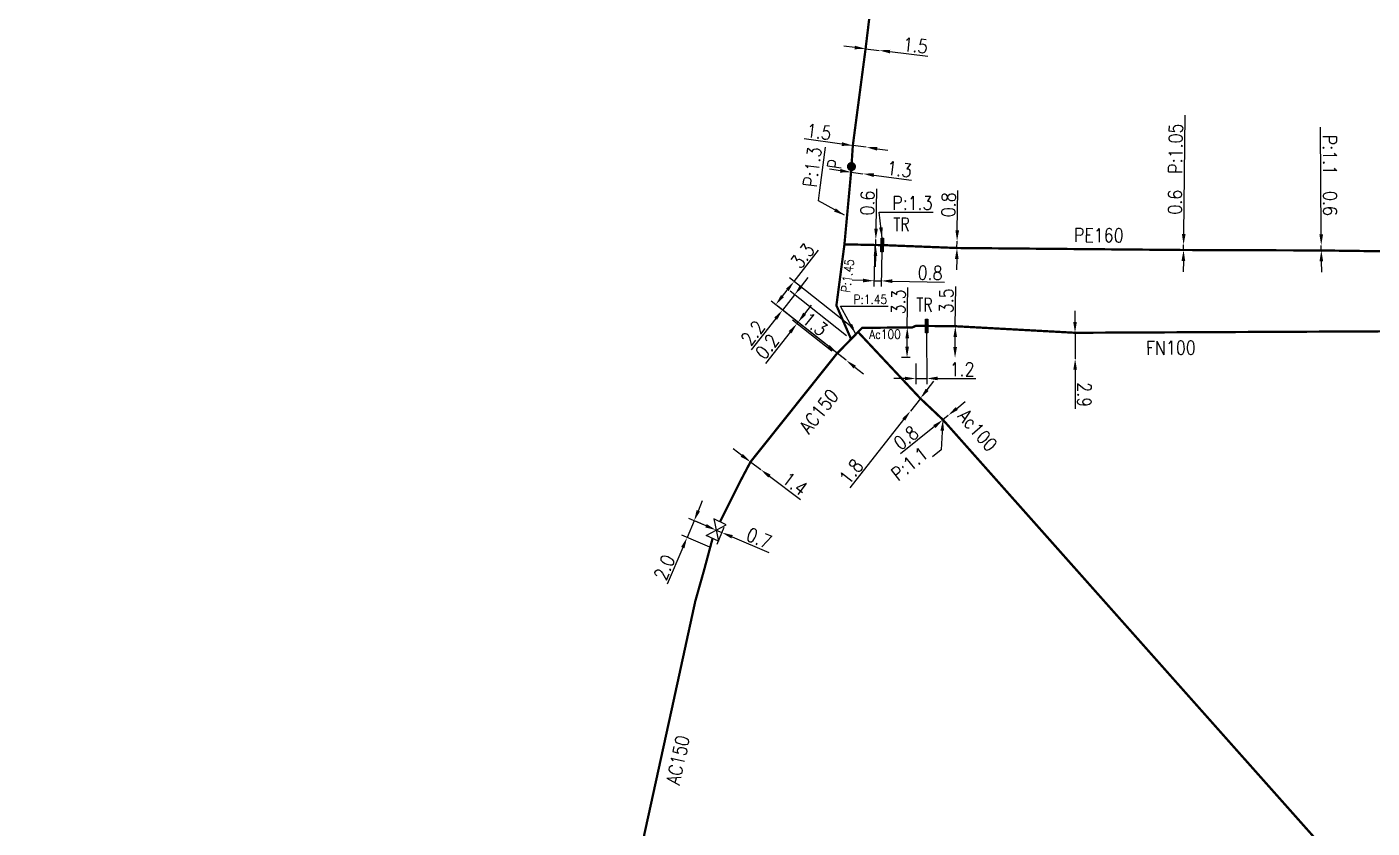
# Model space of a CAD drawing. Header units: millimetres. Extents: x 138988 to 140002, y 128990 to 130001.
# Drawn here: x 139135.3 to 139283, y 129577.3 to 129665.3 of the extents above; entities that cross this region are included whole.
import ezdxf
from ezdxf.enums import TextEntityAlignment as Align

# ---------------------------------------------------------------- set-up
doc = ezdxf.new("R2010")
doc.units = ezdxf.units.MM
doc.header["$PDMODE"] = 34
for name, pattern in [('L_25_AP', [2000, 1000, 1000]), ('L_25_FN', [2000, 1000, 1000]), ('L_25_PE', [2000, 1000, 1000])]:
    doc.linetypes.add(name, pattern=pattern)
doc.layers.get('0').update_dxf_attribs({"linetype": 'CONTINUOUS'})
doc.layers.get('Defpoints').update_dxf_attribs({"linetype": 'CONTINUOUS'})
for name, color, linetype in [('L_150', 1, 'CONTINUOUS'), ('L_300', 7, 'CONTINUOUS'), ('L_340', 7, 'CONTINUOUS')]:
    doc.layers.add(name, color=color, linetype=linetype)
doc.styles.add('G_ROMANS', font='ROMANS.SHX', dxfattribs={"width": 0.75})
doc.styles.get("Standard").update_dxf_attribs({"font": 'romans.shx', "width": 0.85})
doc.dimstyles.get("Standard").update_dxf_attribs({"dimtxt": 1.5, "dimasz": 1.2, "dimexe": 0.625, "dimexo": 0.625, "dimgap": 0.25, "dimtad": 1, "dimdec": 1, "dimzin": 0, "dimdsep": 46, "dimtxsty": 'Standard', "dimcen": -0.5, "dimadec": 0, "dimazin": 0, "dimtfac": 1, "dimtdec": 1, "dimtmove": 0, "dimatfit": 3, "dimfxl": 0, "dimtolj": 1, "dimtzin": 0, "dimarcsym": 0})

# ---------------------------------------------------------------- blocks, each defined once
blk = doc.blocks.new('*D420')
at = {"layer": 'Defpoints', "color": 0, "linetype": 'Continuous', "transparency": 16777216}
for p in [(139227.38, 129662.88), (139228.87, 129662.7), (139228.87, 129662.7)]:
    blk.add_point(p, dxfattribs=at)
at = {"layer": 'L_150', "color": 0, "linetype": 'Continuous', "lineweight": -2, "transparency": 16777216}
for p, q in [((139226.19, 129663.01), (139225, 129663.15)), ((139227.38, 129662.88), (139228.87, 129662.7)), ((139230.06, 129662.56), (139234.22, 129662.08))]:
    blk.add_line(p, q, dxfattribs=at)
at = {"layer": 'L_150', "color": 0, "linetype": 'Continuous', "transparency": 16777216}
for points in [[(139226.21, 129663.21), (139226.16, 129662.82), (139227.38, 129662.88)], [(139230.08, 129662.76), (139230.04, 129662.37), (139228.87, 129662.7)]]:
    blk.add_solid(points, dxfattribs=at)
at = {"layer": 'L_150', "color": 0, "linetype": 'Continuous', "transparency": 16777216, "insert": (139232.85, 129663.25), "char_height": 1.5, "attachment_point": 5, "rotation": 353.369}
blk.add_mtext('\\A1;1.5', dxfattribs=at)
blk = doc.blocks.new('*D421')
at = {"layer": 'Defpoints', "color": 0, "linetype": 'Continuous', "transparency": 16777216}
for p in [(139225.98, 129652.25), (139227.46, 129652.06), (139227.46, 129652.06)]:
    blk.add_point(p, dxfattribs=at)
at = {"layer": 'L_150', "color": 0, "linetype": 'Continuous', "lineweight": -2, "transparency": 16777216}
for p, q in [((139224.79, 129652.41), (139220.63, 129652.97)), ((139227.46, 129652.06), (139225.98, 129652.25)), ((139228.65, 129651.9), (139229.84, 129651.74))]:
    blk.add_line(p, q, dxfattribs=at)
at = {"layer": 'L_150', "color": 0, "linetype": 'Continuous', "transparency": 16777216}
for points in [[(139224.81, 129652.61), (139224.76, 129652.21), (139225.98, 129652.25)], [(139228.68, 129652.1), (139228.63, 129651.7), (139227.46, 129652.06)]]:
    blk.add_solid(points, dxfattribs=at)
at = {"layer": 'L_150', "color": 0, "linetype": 'Continuous', "transparency": 16777216, "insert": (139222.25, 129653.76), "char_height": 1.5, "attachment_point": 5, "rotation": 352.4208}
blk.add_mtext('\\A1;1.5', dxfattribs=at)
blk = doc.blocks.new('L_300_12')
at = {"color": 0, "linetype": 'Continuous', "const_width": 0.497, "flags": 128}
blk.add_lwpolyline([(-0.25, 0, 1), (0.25, 0, 1)], format="xyb", close=True, dxfattribs=at)
at = {"color": 0, "linetype": 'Continuous', "style": 'G_ROMANS', "width": 0.75}
blk.add_text('P', height=1.5, dxfattribs=at).set_placement((0, 1.85), align=Align.MIDDLE)
at = {"color": 0, "linetype": 'Continuous', "width": 0.75, "flags": 3}
for tag, p in [('DEF_LEG', (0, -5)), ('DEF_COUP', (0, -7.5)), ('DEF_TYPE', (0, -10))]:
    blk.add_attdef(tag, text='', height=1.2, dxfattribs=at).set_placement(p, align=Align.MIDDLE)
blk = doc.blocks.new('*D577')
at = {"layer": 'Defpoints', "color": 0, "linetype": 'Continuous', "transparency": 16777216}
for p in [(139224.27, 129629.44), (139225.25, 129628.67), (139225.25, 129628.67)]:
    blk.add_point(p, dxfattribs=at)
at = {"layer": 'L_150', "color": 0, "linetype": 'Continuous', "lineweight": -2, "transparency": 16777216}
for p, q in [((139223.33, 129630.19), (139220.04, 129632.78)), ((139225.25, 129628.67), (139224.27, 129629.44)), ((139226.19, 129627.93), (139227.14, 129627.18))]:
    blk.add_line(p, q, dxfattribs=at)
at = {"layer": 'L_150', "color": 0, "linetype": 'Continuous', "transparency": 16777216}
for points in [[(139223.45, 129630.34), (139223.2, 129630.03), (139224.27, 129629.44)], [(139226.32, 129628.08), (139226.07, 129627.77), (139225.25, 129628.67)]]:
    blk.add_solid(points, dxfattribs=at)
at = {"layer": 'L_150', "color": 0, "linetype": 'Continuous', "transparency": 16777216, "insert": (139221.83, 129632.64), "char_height": 1.5, "attachment_point": 5, "rotation": 321.7352}
blk.add_mtext('\\A1;1.3', dxfattribs=at)
blk = doc.blocks.new('*D578')
at = {"layer": 'Defpoints', "color": 0, "linetype": 'Continuous', "transparency": 16777216}
for p in [(139232.31, 129623.1), (139232.31, 129623.1), (139233.39, 129624.48)]:
    blk.add_point(p, dxfattribs=at)
at = {"layer": 'L_150', "color": 0, "linetype": 'Continuous', "lineweight": -2, "transparency": 16777216}
for p, q in [((139234.13, 129625.42), (139234.88, 129626.36)), ((139233.39, 129624.48), (139232.31, 129623.1)), ((139231.56, 129622.16), (139225.65, 129614.66))]:
    blk.add_line(p, q, dxfattribs=at)
at = {"layer": 'L_150', "color": 0, "linetype": 'Continuous', "transparency": 16777216}
for points in [[(139233.98, 129625.54), (139234.29, 129625.3), (139233.39, 129624.48)], [(139231.41, 129622.29), (139231.72, 129622.04), (139232.31, 129623.1)]]:
    blk.add_solid(points, dxfattribs=at)
at = {"layer": 'L_150', "color": 0, "linetype": 'Continuous', "transparency": 16777216, "insert": (139225.79, 129616.45), "char_height": 1.5, "attachment_point": 5, "rotation": 51.7352}
blk.add_mtext('\\A1;1.8', dxfattribs=at)
blk = doc.blocks.new('*D590')
at = {"layer": 'Defpoints', "color": 0, "linetype": 'Continuous', "transparency": 16777216}
for p in [(139234.08, 129632.44), (139232.89, 129628.95), (139232.89, 129626.67)]:
    blk.add_point(p, dxfattribs=at)
at = {"layer": 'L_340', "color": 0, "linetype": 'Continuous', "lineweight": -2, "transparency": 16777216}
for p, q in [((139234.08, 129631.82), (139234.09, 129626.05)), ((139232.89, 129628.33), (139232.89, 129626.05)), ((139231.69, 129626.67), (139230.49, 129626.67)), ((139232.89, 129626.67), (139234.09, 129626.67)), ((139235.29, 129626.68), (139239.48, 129626.68))]:
    blk.add_line(p, q, dxfattribs=at)
at = {"layer": 'L_340', "color": 0, "linetype": 'Continuous', "transparency": 16777216}
for points in [[(139231.69, 129626.87), (139231.69, 129626.47), (139232.89, 129626.67)], [(139235.29, 129626.88), (139235.29, 129626.48), (139234.09, 129626.67)]]:
    blk.add_solid(points, dxfattribs=at)
at = {"layer": 'L_340', "color": 0, "linetype": 'Continuous', "transparency": 16777216, "insert": (139237.98, 129627.68), "char_height": 1.5, "attachment_point": 5, "rotation": 0.0807}
blk.add_mtext('\\A1;1.2', dxfattribs=at)
blk = doc.blocks.new('*D591')
at = {"layer": 'Defpoints', "color": 0, "linetype": 'Continuous', "transparency": 16777216}
for p in [(139228.39, 129641.33), (139228.4, 129641.93), (139228.5, 129641.93)]:
    blk.add_point(p, dxfattribs=at)
at = {"layer": 'L_150', "color": 0, "linetype": 'Continuous', "lineweight": -2, "transparency": 16777216}
for p, q in [((139228.53, 129643.13), (139228.63, 129647.5)), ((139228.49, 129641.33), (139228.5, 129641.93)), ((139229.01, 129641.32), (139229.11, 129641.32)), ((139229.03, 129641.92), (139229.13, 129641.92)), ((139228.46, 129640.13), (139228.44, 129638.93))]:
    blk.add_line(p, q, dxfattribs=at)
at = {"layer": 'L_150', "color": 0, "linetype": 'Continuous', "transparency": 16777216}
for points in [[(139228.33, 129643.14), (139228.73, 129643.13), (139228.5, 129641.93)], [(139228.26, 129640.14), (139228.66, 129640.13), (139228.49, 129641.33)]]:
    blk.add_solid(points, dxfattribs=at)
at = {"layer": 'L_150', "color": 0, "linetype": 'Continuous', "transparency": 16777216, "insert": (139227.59, 129645.94), "char_height": 1.5, "attachment_point": 5, "rotation": 88.7374}
blk.add_mtext('\\A1;0.6', dxfattribs=at)
blk = doc.blocks.new('*D592')
at = {"layer": 'Defpoints', "color": 0, "linetype": 'Continuous', "transparency": 16777216}
for p in [(139219.96, 129632.84), (139224.15, 129629.29), (139225.25, 129628.67)]:
    blk.add_point(p, dxfattribs=at)
at = {"layer": 'L_150', "color": 0, "linetype": 'Continuous', "lineweight": -2, "transparency": 16777216}
for p, q in [((139220.7, 129633.78), (139221.45, 129634.73)), ((139223.66, 129629.68), (139219.35, 129633.08)), ((139224.76, 129629.06), (139219.47, 129633.23)), ((139219.96, 129632.84), (139219.84, 129632.69)), ((139219.1, 129631.75), (139216.39, 129628.31))]:
    blk.add_line(p, q, dxfattribs=at)
at = {"layer": 'L_150', "color": 0, "linetype": 'Continuous', "transparency": 16777216}
for points in [[(139220.55, 129633.91), (139220.86, 129633.66), (139219.96, 129632.84)], [(139218.94, 129631.87), (139219.25, 129631.62), (139219.84, 129632.69)]]:
    blk.add_solid(points, dxfattribs=at)
at = {"layer": 'L_150', "color": 0, "linetype": 'Continuous', "transparency": 16777216, "insert": (139216.58, 129630.18), "char_height": 1.5, "attachment_point": 5, "rotation": 51.7352}
blk.add_mtext('\\A1;0.2', dxfattribs=at)
blk = doc.blocks.new('*D593')
at = {"layer": 'Defpoints', "color": 0, "linetype": 'Continuous', "transparency": 16777216}
for p in [(139218.26, 129634.18), (139225.79, 129630.99), (139225.25, 129628.67)]:
    blk.add_point(p, dxfattribs=at)
at = {"layer": 'L_150', "color": 0, "linetype": 'Continuous', "lineweight": -2, "transparency": 16777216}
for p, q in [((139220.34, 129636.81), (139221.08, 129637.75)), ((139219.59, 129635.87), (139218.26, 129634.18)), ((139225.3, 129631.37), (139219.1, 129636.26)), ((139224.76, 129629.06), (139217.77, 129634.57)), ((139217.52, 129633.24), (139214.81, 129629.81))]:
    blk.add_line(p, q, dxfattribs=at)
at = {"layer": 'L_150', "color": 0, "linetype": 'Continuous', "transparency": 16777216}
for points in [[(139220.18, 129636.94), (139220.49, 129636.69), (139219.59, 129635.87)], [(139217.36, 129633.36), (139217.67, 129633.12), (139218.26, 129634.18)]]:
    blk.add_solid(points, dxfattribs=at)
at = {"layer": 'L_150', "color": 0, "linetype": 'Continuous', "transparency": 16777216, "insert": (139215.01, 129631.67), "char_height": 1.5, "attachment_point": 5, "rotation": 51.7352}
blk.add_mtext('\\A1;2.2', dxfattribs=at)
blk = doc.blocks.new('L_340_19')
at = {"linetype": 'Continuous'}
blk.add_hatch(color=0, dxfattribs=at).paths.add_polyline_path([(0.125, 0.75), (-0.125, 0.75), (-0.125, -0.75), (0.125, -0.75)])
at = {"color": 0, "linetype": 'Continuous'}
blk.add_lwpolyline([(-0.125, 0.75), (0.125, 0.75), (0.125, -0.75), (-0.125, -0.75)], close=True, dxfattribs=at)
at = {"color": 0, "linetype": 'Continuous', "width": 0.75}
for tag, height, flags, p in [('TR', 1.5, 8, (0, 3)), ('DEF_LEG', 1.2, 3, (0, -5)), ('DEF_COUP', 1.2, 3, (0, -7.5)), ('DEF_TYPE', 1.2, 3, (0, -10))]:
    blk.add_attdef(tag, text='', height=height, dxfattribs=dict(at, flags=flags)).set_placement(p, align=Align.MIDDLE)
blk = doc.blocks.new('*D594')
at = {"layer": 'Defpoints', "color": 0, "linetype": 'Continuous', "transparency": 16777216}
for p in [(139228.4, 129641.93), (139229.19, 129641.32), (139228.3, 129637.4)]:
    blk.add_point(p, dxfattribs=at)
at = {"layer": 'L_340', "color": 0, "linetype": 'Continuous', "lineweight": -2, "transparency": 16777216}
for p, q in [((139228.39, 129641.31), (139228.29, 129636.78)), ((139229.17, 129640.69), (139229.09, 129636.76)), ((139227.1, 129637.43), (139225.9, 129637.46)), ((139228.3, 129637.4), (139229.1, 129637.39)), ((139230.3, 129637.36), (139236.03, 129637.23))]:
    blk.add_line(p, q, dxfattribs=at)
at = {"layer": 'L_340', "color": 0, "linetype": 'Continuous', "transparency": 16777216}
for points in [[(139227.11, 129637.63), (139227.1, 129637.23), (139228.3, 129637.4)], [(139230.3, 129637.56), (139230.3, 129637.16), (139229.1, 129637.39)]]:
    blk.add_solid(points, dxfattribs=at)
at = {"layer": 'L_340', "color": 0, "linetype": 'Continuous', "transparency": 16777216, "insert": (139234.47, 129638.27), "char_height": 1.5, "attachment_point": 5, "rotation": 358.7374}
blk.add_mtext('\\A1;0.8', dxfattribs=at)
blk = doc.blocks.new('*D595')
at = {"layer": 'Defpoints', "color": 0, "linetype": 'Continuous', "transparency": 16777216}
for p in [(139217.51, 129634.77), (139226.55, 129631.78), (139225.25, 129628.67)]:
    blk.add_point(p, dxfattribs=at)
at = {"layer": 'L_150', "color": 0, "linetype": 'Continuous', "lineweight": -2, "transparency": 16777216}
for p, q in [((139219.53, 129637.32), (139222.23, 129640.76)), ((139218.26, 129635.71), (139218.78, 129636.38)), ((139226.06, 129632.17), (139219.04, 129637.71)), ((139224.76, 129629.06), (139217.02, 129635.16))]:
    blk.add_line(p, q, dxfattribs=at)
at = {"layer": 'L_150', "color": 0, "linetype": 'Continuous', "transparency": 16777216}
for points in [[(139218.63, 129636.51), (139218.94, 129636.26), (139219.53, 129637.32)], [(139218.1, 129635.84), (139218.41, 129635.59), (139217.51, 129634.77)]]:
    blk.add_solid(points, dxfattribs=at)
at = {"layer": 'L_150', "color": 0, "linetype": 'Continuous', "transparency": 16777216, "insert": (139220.47, 129640.13), "char_height": 1.5, "attachment_point": 5, "rotation": 51.7352}
blk.add_mtext('\\A1;3.3', dxfattribs=at)
blk = doc.blocks.new('*D596')
at = {"layer": 'Defpoints', "color": 0, "linetype": 'Continuous', "transparency": 16777216}
for p in [(139235.87, 129622.14), (139236.45, 129622.62), (139236.45, 129622.62)]:
    blk.add_point(p, dxfattribs=at)
at = {"layer": 'L_150', "color": 0, "linetype": 'Continuous', "lineweight": -2, "transparency": 16777216}
for p, q in [((139237.39, 129623.37), (139238.32, 129624.13)), ((139236.45, 129622.62), (139235.87, 129622.14)), ((139234.94, 129621.39), (139231.22, 129618.38))]:
    blk.add_line(p, q, dxfattribs=at)
at = {"layer": 'L_150', "color": 0, "linetype": 'Continuous', "transparency": 16777216}
for points in [[(139237.26, 129623.53), (139237.51, 129623.22), (139236.45, 129622.62)], [(139234.81, 129621.55), (139235.06, 129621.23), (139235.87, 129622.14)]]:
    blk.add_solid(points, dxfattribs=at)
at = {"layer": 'L_150', "color": 0, "linetype": 'Continuous', "transparency": 16777216, "insert": (139231.82, 129620.16), "char_height": 1.5, "attachment_point": 5, "rotation": 38.9641}
blk.add_mtext('\\A1;0.8', dxfattribs=at)
blk = doc.blocks.new('*D597')
at = {"layer": 'Defpoints', "color": 0, "linetype": 'Continuous', "transparency": 16777216}
for p in [(139237.23, 129632.41), (139237.2, 129628.92), (139237.2, 129628.92)]:
    blk.add_point(p, dxfattribs=at)
at = {"layer": 'L_150', "color": 0, "linetype": 'Continuous', "lineweight": -2, "transparency": 16777216}
for p, q in [((139237.23, 129632.41), (139237.27, 129636.78)), ((139237.21, 129630.12), (139237.22, 129631.21))]:
    blk.add_line(p, q, dxfattribs=at)
at = {"layer": 'L_150', "color": 0, "linetype": 'Continuous', "transparency": 16777216}
for points in [[(139237.02, 129631.21), (139237.42, 129631.21), (139237.23, 129632.41)], [(139237.01, 129630.12), (139237.41, 129630.11), (139237.2, 129628.92)]]:
    blk.add_solid(points, dxfattribs=at)
at = {"layer": 'L_150', "color": 0, "linetype": 'Continuous', "transparency": 16777216, "insert": (139236.25, 129635.21), "char_height": 1.5, "attachment_point": 5, "rotation": 89.5}
blk.add_mtext('\\A1;3.5', dxfattribs=at)
blk = doc.blocks.new('*D598')
at = {"layer": 'Defpoints', "color": 0, "linetype": 'Continuous', "transparency": 16777216}
for p in [(139232.52, 129632.28), (139231.93, 129628.96), (139232.89, 129628.95)]:
    blk.add_point(p, dxfattribs=at)
at = {"layer": 'L_150', "color": 0, "linetype": 'Continuous', "lineweight": -2, "transparency": 16777216}
for p, q in [((139231.96, 129632.29), (139232, 129636.66)), ((139231.9, 129632.29), (139231.34, 129632.29)), ((139231.94, 129630.16), (139231.95, 129631.09)), ((139232.26, 129628.96), (139231.31, 129628.97))]:
    blk.add_line(p, q, dxfattribs=at)
at = {"layer": 'L_150', "color": 0, "linetype": 'Continuous', "transparency": 16777216}
for points in [[(139231.75, 129631.09), (139232.15, 129631.09), (139231.96, 129632.29)], [(139231.74, 129630.16), (139232.14, 129630.16), (139231.93, 129628.96)]]:
    blk.add_solid(points, dxfattribs=at)
at = {"layer": 'L_150', "color": 0, "linetype": 'Continuous', "transparency": 16777216, "insert": (139230.99, 129635.08), "char_height": 1.5, "attachment_point": 5, "rotation": 89.5}
blk.add_mtext('\\A1;3.3', dxfattribs=at)
blk = doc.blocks.new('*D599')
at = {"layer": 'Defpoints', "color": 0, "linetype": 'Continuous', "transparency": 16777216}
for p in [(139225.79, 129649.33), (139227.08, 129649.16), (139227.08, 129649.16)]:
    blk.add_point(p, dxfattribs=at)
at = {"layer": 'L_150', "color": 0, "linetype": 'Continuous', "lineweight": -2, "transparency": 16777216}
for p, q in [((139224.61, 129649.48), (139223.42, 129649.64)), ((139225.79, 129649.33), (139227.08, 129649.16)), ((139228.27, 129649), (139232.43, 129648.46))]:
    blk.add_line(p, q, dxfattribs=at)
at = {"layer": 'L_150', "color": 0, "linetype": 'Continuous', "transparency": 16777216}
for points in [[(139224.63, 129649.68), (139224.58, 129649.28), (139225.79, 129649.33)], [(139228.3, 129649.2), (139228.25, 129648.8), (139227.08, 129649.16)]]:
    blk.add_solid(points, dxfattribs=at)
at = {"layer": 'L_150', "color": 0, "linetype": 'Continuous', "transparency": 16777216, "insert": (139231.08, 129649.64), "char_height": 1.5, "attachment_point": 5, "rotation": 352.5457}
blk.add_mtext('\\A1;1.3', dxfattribs=at)
blk = doc.blocks.new('*D673')
at = {"layer": 'Defpoints', "color": 0, "linetype": 'Continuous', "transparency": 16777216}
for p in [(139237.41, 129641), (139237.42, 129641.75), (139237.42, 129641.75)]:
    blk.add_point(p, dxfattribs=at)
at = {"layer": 'L_150', "color": 0, "linetype": 'Continuous', "lineweight": -2, "transparency": 16777216}
for p, q in [((139237.44, 129642.95), (139237.51, 129647.32)), ((139237.41, 129641), (139237.42, 129641.75)), ((139237.39, 129639.8), (139237.37, 129638.6))]:
    blk.add_line(p, q, dxfattribs=at)
at = {"layer": 'L_150', "color": 0, "linetype": 'Continuous', "transparency": 16777216}
for points in [[(139237.24, 129642.95), (139237.64, 129642.94), (139237.42, 129641.75)], [(139237.19, 129639.8), (139237.59, 129639.79), (139237.41, 129641)]]:
    blk.add_solid(points, dxfattribs=at)
at = {"layer": 'L_150', "color": 0, "linetype": 'Continuous', "transparency": 16777216, "insert": (139236.49, 129645.75), "char_height": 1.5, "attachment_point": 5, "rotation": 89.0403}
blk.add_mtext('\\A1;0.8', dxfattribs=at)
blk = doc.blocks.new('*D674')
at = {"layer": 'Defpoints', "color": 0, "linetype": 'Continuous', "transparency": 16777216}
for p in [(139262.28, 129641.33), (139262.28, 129641.33), (139262.28, 129640.78)]:
    blk.add_point(p, dxfattribs=at)
at = {"layer": 'L_150', "color": 0, "linetype": 'Continuous', "lineweight": -2, "transparency": 16777216}
for p, q in [((139262.3, 129642.53), (139262.45, 129655.59)), ((139262.28, 129640.78), (139262.28, 129641.33)), ((139262.26, 129639.58), (139262.25, 129638.38))]:
    blk.add_line(p, q, dxfattribs=at)
at = {"layer": 'L_150', "color": 0, "linetype": 'Continuous', "transparency": 16777216}
for points in [[(139262.1, 129642.54), (139262.5, 129642.53), (139262.28, 129641.33)], [(139262.06, 129639.59), (139262.46, 129639.58), (139262.28, 129640.78)]]:
    blk.add_solid(points, dxfattribs=at)
at = {"layer": 'L_150', "color": 0, "linetype": 'Continuous', "transparency": 16777216, "insert": (139261.38, 129649.67), "char_height": 1.5, "attachment_point": 5, "rotation": 89.3215}
blk.add_mtext('\\A1;0.6  P:1.05', dxfattribs=at)
blk = doc.blocks.new('*D675')
at = {"layer": 'Defpoints', "color": 0, "linetype": 'Continuous', "transparency": 16777216}
for p in [(139277.39, 129641.29), (139277.39, 129641.29), (139277.4, 129640.74)]:
    blk.add_point(p, dxfattribs=at)
at = {"layer": 'L_150', "color": 0, "linetype": 'Continuous', "lineweight": -2, "transparency": 16777216}
for p, q in [((139277.39, 129642.49), (139277.32, 129654.27)), ((139277.4, 129640.74), (139277.39, 129641.29)), ((139277.4, 129639.54), (139277.41, 129638.34))]:
    blk.add_line(p, q, dxfattribs=at)
at = {"layer": 'L_150', "color": 0, "linetype": 'Continuous', "transparency": 16777216}
for points in [[(139277.59, 129642.49), (139277.19, 129642.49), (139277.39, 129641.29)], [(139277.6, 129639.54), (139277.2, 129639.54), (139277.4, 129640.74)]]:
    blk.add_solid(points, dxfattribs=at)
at = {"layer": 'L_150', "color": 0, "linetype": 'Continuous', "transparency": 16777216, "insert": (139278.35, 129648.98), "char_height": 1.5, "attachment_point": 5, "rotation": 270.3066}
blk.add_mtext('\\A1;P:1.1  0.6', dxfattribs=at)
blk = doc.blocks.new('*D702')
at = {"layer": 'Defpoints', "color": 0, "linetype": 'Continuous', "transparency": 16777216}
for p in [(139250.37, 129631.69), (139250.38, 129628.84), (139250.38, 129628.84)]:
    blk.add_point(p, dxfattribs=at)
at = {"layer": 'L_150', "color": 0, "linetype": 'Continuous', "lineweight": -2, "transparency": 16777216}
for p, q in [((139250.37, 129632.89), (139250.37, 129634.09)), ((139250.37, 129631.69), (139250.38, 129628.84)), ((139250.38, 129627.64), (139250.39, 129623.33))]:
    blk.add_line(p, q, dxfattribs=at)
at = {"layer": 'L_150', "color": 0, "linetype": 'Continuous', "transparency": 16777216}
for points in [[(139250.57, 129632.89), (139250.17, 129632.89), (139250.37, 129631.69)], [(139250.58, 129627.64), (139250.18, 129627.64), (139250.38, 129628.84)]]:
    blk.add_solid(points, dxfattribs=at)
at = {"layer": 'L_150', "color": 0, "linetype": 'Continuous', "transparency": 16777216, "insert": (139251.39, 129624.89), "char_height": 1.5, "attachment_point": 5, "rotation": 270.1418}
blk.add_mtext('\\A1;2.9', dxfattribs=at)
blk = doc.blocks.new('*D745')
at = {"layer": 'Defpoints', "color": 0, "linetype": 'Continuous', "transparency": 16777216}
for p in [(139214.75, 129617.51), (139215.87, 129616.67), (139215.87, 129616.67)]:
    blk.add_point(p, dxfattribs=at)
at = {"layer": 'L_150', "color": 0, "linetype": 'Continuous', "lineweight": -2, "transparency": 16777216}
for p, q in [((139213.79, 129618.23), (139212.83, 129618.95)), ((139214.75, 129617.51), (139215.87, 129616.67)), ((139216.83, 129615.95), (139220.23, 129613.4))]:
    blk.add_line(p, q, dxfattribs=at)
at = {"layer": 'L_150', "color": 0, "linetype": 'Continuous', "transparency": 16777216}
for points in [[(139213.91, 129618.39), (139213.67, 129618.07), (139214.75, 129617.51)], [(139216.95, 129616.11), (139216.71, 129615.79), (139215.87, 129616.67)]]:
    blk.add_solid(points, dxfattribs=at)
at = {"layer": 'L_150', "color": 0, "linetype": 'Continuous', "transparency": 16777216, "insert": (139219.61, 129615.12), "char_height": 1.5, "attachment_point": 5, "rotation": 323.1748}
blk.add_mtext('\\A1;1.4', dxfattribs=at)
blk = doc.blocks.new('*D746')
at = {"layer": 'Defpoints', "color": 0, "linetype": 'Continuous', "transparency": 16777216}
for p in [(139210.98, 129610.02), (139207.78, 129609.2), (139210.84, 129607.91)]:
    blk.add_point(p, dxfattribs=at)
at = {"layer": 'L_300', "color": 0, "linetype": 'Continuous', "lineweight": -2, "transparency": 16777216}
for p, q in [((139209.03, 129612.15), (139209.49, 129613.26)), ((139210.4, 129610.27), (139207.98, 129611.29)), ((139208.56, 129611.05), (139207.78, 129609.2)), ((139210.27, 129608.15), (139207.21, 129609.45)), ((139207.32, 129608.1), (139205.62, 129604.07))]:
    blk.add_line(p, q, dxfattribs=at)
at = {"layer": 'L_300', "color": 0, "linetype": 'Continuous', "transparency": 16777216}
for points in [[(139208.84, 129612.23), (139209.21, 129612.07), (139208.56, 129611.05)], [(139207.13, 129608.17), (139207.5, 129608.02), (139207.78, 129609.2)]]:
    blk.add_solid(points, dxfattribs=at)
at = {"layer": 'L_300', "color": 0, "linetype": 'Continuous', "transparency": 16777216, "insert": (139205.31, 129605.92), "char_height": 1.5, "attachment_point": 5, "rotation": 67.131}
blk.add_mtext('\\A1;2.0', dxfattribs=at)
blk = doc.blocks.new('L_300_05')
at = {"color": 0, "linetype": 'Continuous', "flags": 128}
blk.add_lwpolyline([(-1, 0.75), (1, -0.75), (1, 0.75), (-1, -0.75), (-1, 0.75)], dxfattribs=at)
at = {"color": 0, "linetype": 'Continuous', "width": 0.75}
blk.add_attdef('NUM', text='', height=1.5, dxfattribs=at).set_placement((0, 2.1), align=Align.MIDDLE_CENTER)
at = {"color": 0, "linetype": 'Continuous', "width": 0.75, "flags": 3}
for tag, p in [('DEF_LEG', (0, -5)), ('DEF_COUP', (0, -7.5)), ('DEF_TYPE', (0, -10))]:
    blk.add_attdef(tag, text='', height=1.2, dxfattribs=at).set_placement(p, align=Align.MIDDLE)
blk = doc.blocks.new('*D768')
at = {"layer": 'Defpoints', "color": 0, "linetype": 'Continuous', "transparency": 16777216}
for p in [(139210.98, 129610.02), (139211.62, 129609.75), (139210.84, 129607.91)]:
    blk.add_point(p, dxfattribs=at)
at = {"layer": 'L_300', "color": 0, "linetype": 'Continuous', "lineweight": -2, "transparency": 16777216}
for p, q in [((139209.87, 129610.49), (139208.77, 129610.96)), ((139210.98, 129610.02), (139211.62, 129609.75)), ((139211.09, 129608.49), (139211.87, 129610.33)), ((139212.73, 129609.28), (139216.76, 129607.58))]:
    blk.add_line(p, q, dxfattribs=at)
at = {"layer": 'L_300', "color": 0, "linetype": 'Continuous', "transparency": 16777216}
for points in [[(139209.95, 129610.68), (139209.8, 129610.31), (139210.98, 129610.02)], [(139212.81, 129609.47), (139212.65, 129609.1), (139211.62, 129609.75)]]:
    blk.add_solid(points, dxfattribs=at)
at = {"layer": 'L_300', "color": 0, "linetype": 'Continuous', "transparency": 16777216, "insert": (139215.68, 129609.12), "char_height": 1.5, "attachment_point": 5, "rotation": 337.0654}
blk.add_mtext('\\A1;0.7', dxfattribs=at)

msp = doc.modelspace()

# ---------------------------------------------------------------- linework, layer by layer
at = {"layer": 'L_150', "linetype": 'L_25_AP', "flags": 128}
for points in [[(139225.79, 129630.99, 0.25, 0.25, 0), (139224.18, 129634.69, 0.25, 0.25, 0), (139225.06, 129641.4, 0.25, 0.25, 0), (139225.79, 129649.33, 0.25, 0.25, 0), (139225.79, 129649.33, 0.25, 0.25, 0), (139225.98, 129652.25, 0.25, 0.25, 0), (139227.38, 129662.88, 0.25, 0.25, 0), (139230.23, 129686.42, 0.25, 0.25, 0), (139231.81, 129697.6, 0.25, 0.25, 0), (139233.88, 129712.16, 0.25, 0.25, 0), (139235.44, 129725.22, 0.25, 0.25, 0), (139236.53, 129733.04, 0.25, 0.25, 0), (139237.61, 129743.52, 0.25, 0.25, 0), (139238.05, 129747.56, 0.25, 0.25, 0), (139238.27, 129749.87, 0.25, 0.25, 0), (139238.36, 129760.85, 0.25, 0.25, 0), (139237.24, 129773.27, 0.25, 0.25, 0), (139236.73, 129779.28, 0.25, 0.25, 0), (139235.75, 129790.77, 0.25, 0.25, 0), (139234.62, 129802.1, 0.25, 0.25, 0), (139233.69, 129812.34, 0.25, 0.25, 0), (139231.87, 129833.16, 0.25, 0.25, 0), (139230.92, 129854.03, 0.25, 0.25, 0), (139230.03, 129871.47, 0.25, 0.25, 0), (139229.48, 129890.21, 0.25, 0.25, 0), (139229.26, 129900.2, 0.25, 0.25, 0), (139229.25, 129906.17, 0.25, 0.25, 0), (139228.65, 129924.54, 0.25, 0.25, 0), (139228.79, 129938.2, 0.25, 0.25, 0), (139228.86, 129948.76, 0.25, 0.25, 0), (139228.9, 129956.35, 0.25, 0.25, 0), (139229.3, 129970.63, 0.25, 0.25, 0), (139229.52, 129982.19, 0.25, 0.25, 0), (139230.19, 130000, 0, 0, 0)], [(139229.19, 129641.32, 0.25, 0.25, 0), (139228.39, 129641.33, 0.25, 0.25, 0), (139225.06, 129641.4, 0, 0, 0)], [(139211.4, 129610.93, 0.25, 0.25, 0), (139213.53, 129615.2, 0.25, 0.25, 0), (139214.75, 129617.51, 0.25, 0.25, 0), (139224.14, 129629.29, 0.25, 0.25, 0), (139224.14, 129629.29, 0.25, 0.25, 0), (139224.27, 129629.44, 0.25, 0.25, 0), (139225.79, 129630.99, 0.25, 0.25, 0), (139226.55, 129631.78, 0, 0, 0)]]:
    msp.add_lwpolyline(points, format="xyseb", dxfattribs=at)
at = {"layer": 'L_150', "linetype": 'L_25_PE', "const_width": 0.25, "flags": 128}
msp.add_lwpolyline([(139382.4, 129629.95), (139383.47, 129629.93), (139383.71, 129639.04), (139380.82, 129639.24), (139364.72, 129639.59), (139328.47, 129640.04), (139277.4, 129640.73), (139262.28, 129640.78), (139237.41, 129641), (139229.19, 129641.32)], dxfattribs=at)
at = {"layer": 'L_150', "linetype": 'L_25_AP', "const_width": 0.25, "flags": 128}
for points in [[(139400.44, 129431.16), (139367.37, 129471.02), (139346.41, 129496.45), (139346.21, 129496.67), (139341.98, 129501.43), (139330.67, 129514.45), (139289.41, 129561.89), (139235.87, 129622.14), (139233.39, 129624.48), (139226.55, 129631.78), (139227, 129632.23), (139232.52, 129632.28), (139232.88, 129632.45), (139234.08, 129632.44)], [(139000, 129259.01), (139012.47, 129272.41), (139023.55, 129283.38), (139044.2, 129302.14), (139064.48, 129321.16), (139094.12, 129348.94), (139117.12, 129370.61), (139139.79, 129391.7), (139141.69, 129393.63), (139144.44, 129396.23), (139145.6, 129397.34), (139145.6, 129397.34), (139145.6, 129397.34), (139145.6, 129397.34), (139145.6, 129397.34), (139145.6, 129397.34), (139151.34, 129409.19), (139151.34, 129409.19), (139152.18, 129411.04), (139153.28, 129412.94), (139153.45, 129413.55), (139154.7, 129415.76), (139162.6, 129430.5), (139163.06, 129431.93), (139171.37, 129457.53), (139189.8, 129519.45), (139193.18, 129531.81), (139198.43, 129554.97), (139201.53, 129569.46), (139206.15, 129590.56), (139208.69, 129602.22), (139209.66, 129605.65), (139210.58, 129609.08)]]:
    msp.add_lwpolyline(points, dxfattribs=at)
at = {"layer": 'L_150', "linetype": 'L_25_FN', "const_width": 0.25, "flags": 128}
msp.add_lwpolyline([(139234.08, 129632.44), (139237.23, 129632.41), (139250.37, 129631.69), (139286.68, 129631.86), (139332.18, 129630.36), (139350.93, 129630.73), (139370.63, 129630.42), (139377.83, 129630.07), (139382.15, 129629.96)], dxfattribs=at)

# ---------------------------------------------------------------- block references
at = {"layer": 'L_300'}
for name, p, rotation in [('L_300_12', (139225.83, 129649.94), 81.40688610853807), ('L_300_05', (139210.98, 129610.02), 64.82030529293928)]:
    msp.add_blockref(name, p, dxfattribs=dict(at, rotation=rotation))
at = {"layer": 'L_340'}
ref = msp.add_blockref('L_340_19', (139229.19, 129641.32), dxfattribs=dict(at, rotation=358.7373563258575))
ref.add_attrib('TR', 'TR', dxfattribs={"layer": '0', "color": 0, "linetype": 'Continuous', "height": 1.5, "width": 0.75, "flags": 8}).set_placement((139231.31, 129643.58), align=Align.MIDDLE)
ref = msp.add_blockref('L_340_19', (139234.08, 129632.44), dxfattribs=dict(at, rotation=359.4831502381166))
ref.add_attrib('TR', 'TR', dxfattribs={"layer": '0', "color": 0, "linetype": 'Continuous', "height": 1.5, "rotation": 359.4832, "width": 0.75, "flags": 8}).set_placement((139233.84, 129634.76), align=Align.MIDDLE)

# ---------------------------------------------------------------- texts
at = {"layer": 'L_150', "linetype": 'Continuous', "width": 0.85}
for s, rotation, p in [('PE160', 359.3215, (139252.97, 129642.4)), ('FN100', 0.2736, (139260.89, 129630.04)), ('AC150', 77.6541, (139206.78, 129584.78))]:
    msp.add_text(s, height=1.5, rotation=rotation, dxfattribs=at).set_placement(p, align=Align.MIDDLE)
for s, height, rotation, p in [('P:1.45', 1, 82.5457, (139225.67, 129636.06)), ('Ac100', 1, 0.0807, (139227.76, 129631.03)), ('AC150', 1.5, 51.5206, (139221.16, 129620.48)), ('Ac100', 1.5, 311.0081, (139237.39, 129622.47))]:
    msp.add_text(s, height=height, rotation=rotation, dxfattribs=at).set_placement(p)
at = {"layer": 'L_150', "linetype": 'Continuous'}
for s, insert, char_height, attachment_point, rotation in [('\\A1;P:1.3', (139221.25, 129647.69), 1.5, 4, 82.6313), ('P:1.45', (139226.06, 129634.85), 1, 7, 0.0807), ('P:1.1', (139234.39, 129618.12), 1.5, 9, 38.9641)]:
    msp.add_mtext(s, dxfattribs=dict(at, insert=insert, char_height=char_height, attachment_point=attachment_point, rotation=rotation))
at = {"layer": 'L_340', "linetype": 'Continuous', "insert": (139230.31, 129645.2), "char_height": 1.5, "attachment_point": 7}
msp.add_mtext('P:1.3', dxfattribs=at)

# ---------------------------------------------------------------- dimensions: what is measured, and where the dimension line sits
at = {"layer": 'L_150', "linetype": 'Continuous'}
for base, p1, p2, angle, picture, middle in [((139228.87, 129662.7), (139227.38, 129662.88), (139228.87, 129662.7), 173.369, '*D420', (139232.74, 129662.25)), ((139227.46, 129652.06), (139225.98, 129652.25), (139227.46, 129652.06), 172.4208, '*D421', (139222.12, 129652.77)), ((139227.08, 129649.16), (139225.79, 129649.33), (139227.08, 129649.16), 172.5457, '*D599', (139230.95, 129648.65)), ((139228.5, 129641.93), (139228.39, 129641.33), (139228.4, 129641.93), 268.7374, '*D591', (139228.59, 129645.92)), ((139237.41836, 129641.74689), (139237.4058, 129640.997), (139237.41836, 129641.74689), 269.04033, '*D673', (139237.48512, 129645.73205)), ((139217.5136, 129634.7714), (139226.5548, 129631.7813), (139225.2509, 129628.6686), 51.7352, '*D595', (139221.2525, 129639.5115)), ((139218.261, 129634.1819), (139225.7857, 129630.985), (139225.2509, 129628.6686), 51.7352, '*D593', (139215.7926, 129631.0525)), ((139231.93, 129628.96), (139232.52, 129632.28), (139232.89, 129628.95), 89.5, '*D598', (139231.99, 129635.07)), ((139237.2, 129628.92), (139237.23, 129632.41), (139237.2, 129628.92), 89.5, '*D597', (139237.25, 129635.2)), ((139219.96, 129632.84), (139224.15, 129629.29), (139225.25, 129628.67), 231.7352, '*D592', (139217.37, 129629.56)), ((139225.2509, 129628.6686), (139224.2694, 129629.4427), (139225.2509, 129628.6686), 141.7352, '*D577', (139221.2115, 129631.8546)), ((139250.38, 129628.84), (139250.37, 129631.69), (139250.38, 129628.84), 90.1418, '*D702', (139250.39, 129624.89)), ((139232.3061, 129623.1037), (139233.3899, 129624.4777), (139232.3061, 129623.1037), 51.7352, '*D578', (139226.5732, 129615.8353)), ((139236.452, 129622.616), (139235.868845, 129622.144375), (139236.452, 129622.616), 218.964061, '*D596', (139232.449085, 129619.378659)), ((139215.87, 129616.67), (139214.75, 129617.51), (139215.87, 129616.67), 143.1748, '*D745', (139219.01, 129614.32))]:
    dim = msp.add_linear_dim(base=base, p1=p1, p2=p2, angle=angle, dimstyle='Standard', dxfattribs=at)
    dim.commit()
    dim.dimension.update_dxf_attribs({"geometry": picture, "text_midpoint": middle, "dimtype": 160})
for base, p1, p2, angle, text, picture, middle in [((139262.2833, 129641.3345), (139262.2768, 129640.7846), (139262.2833, 129641.3345), 269.3215, '<>  P:1.05', '*D674', (139262.3819, 129649.6607)), ((139277.39, 129641.29), (139277.4, 129640.74), (139277.39, 129641.29), 270.3066, 'P:1.1  <>', '*D675', (139277.35, 129648.98))]:
    dim = msp.add_linear_dim(base=base, p1=p1, p2=p2, angle=angle, text=text, dimstyle='Standard', dxfattribs=at)
    dim.commit()
    dim.dimension.update_dxf_attribs({"geometry": picture, "text_midpoint": middle, "dimtype": 160})
at = {"layer": 'L_300', "linetype": 'Continuous'}
for base, angle, picture, middle in [((139207.78, 129609.2), 67.131, '*D746', (139206.23, 129605.53)), ((139211.62, 129609.75), 157.0654, '*D768', (139215.29, 129608.2))]:
    dim = msp.add_linear_dim(base=base, p1=(139210.98, 129610.02), p2=(139210.84, 129607.91), angle=angle, dimstyle='Standard', dxfattribs=at)
    dim.commit()
    dim.dimension.update_dxf_attribs({"geometry": picture, "text_midpoint": middle, "dimtype": 160})
at = {"layer": 'L_340', "linetype": 'Continuous'}
for base, p1, p2, angle, picture, middle in [((139228.3, 129637.4), (139229.19, 129641.32), (139228.4, 129641.93), 358.7374, '*D594', (139234.45, 129637.27)), ((139232.89, 129626.67), (139234.08, 129632.44), (139232.89, 129628.95), 0.0807, '*D590', (139237.99, 129626.68))]:
    dim = msp.add_linear_dim(base=base, p1=p1, p2=p2, angle=angle, dimstyle='Standard', dxfattribs=at)
    dim.commit()
    dim.dimension.update_dxf_attribs({"geometry": picture, "text_midpoint": middle, "dimtype": 160})

# ---------------------------------------------------------------- leaders
at = {"layer": 'L_150', "linetype": 'Continuous', "annotation_type": 0, "has_hookline": 1, "hookline_direction": 0}
for points, text_width, horizontal_direction in [([(139225.07, 129644.59), (139222.21, 129646.17), (139222.37, 129647.36)], 4.49, (0.128254, 0.991741, 0)), ([(139226.31, 129631.54), (139224.61, 129634.6), (139225.81, 129634.6)], 3.8, (0.999999, 0.001408, 0))]:
    msp.add_leader(points, dimstyle='Standard', dxfattribs=dict(at, text_width=text_width, horizontal_direction=horizontal_direction))
at = {"layer": 'L_150', "linetype": 'Continuous'}
msp.add_leader([(139235.87, 129622.14), (139235.67, 129618.84), (139234.74, 129618.08)], dimstyle='Standard', dxfattribs=at)
at = {"layer": 'L_340', "linetype": 'Continuous', "annotation_type": 0, "has_hookline": 1, "hookline_direction": 0, "text_width": 4.49}
msp.add_leader([(139229.2, 129642.07), (139228.86, 129644.95), (139230.06, 129644.95)], dimstyle='Standard', dxfattribs=at)

doc.saveas('drawing.dxf')
